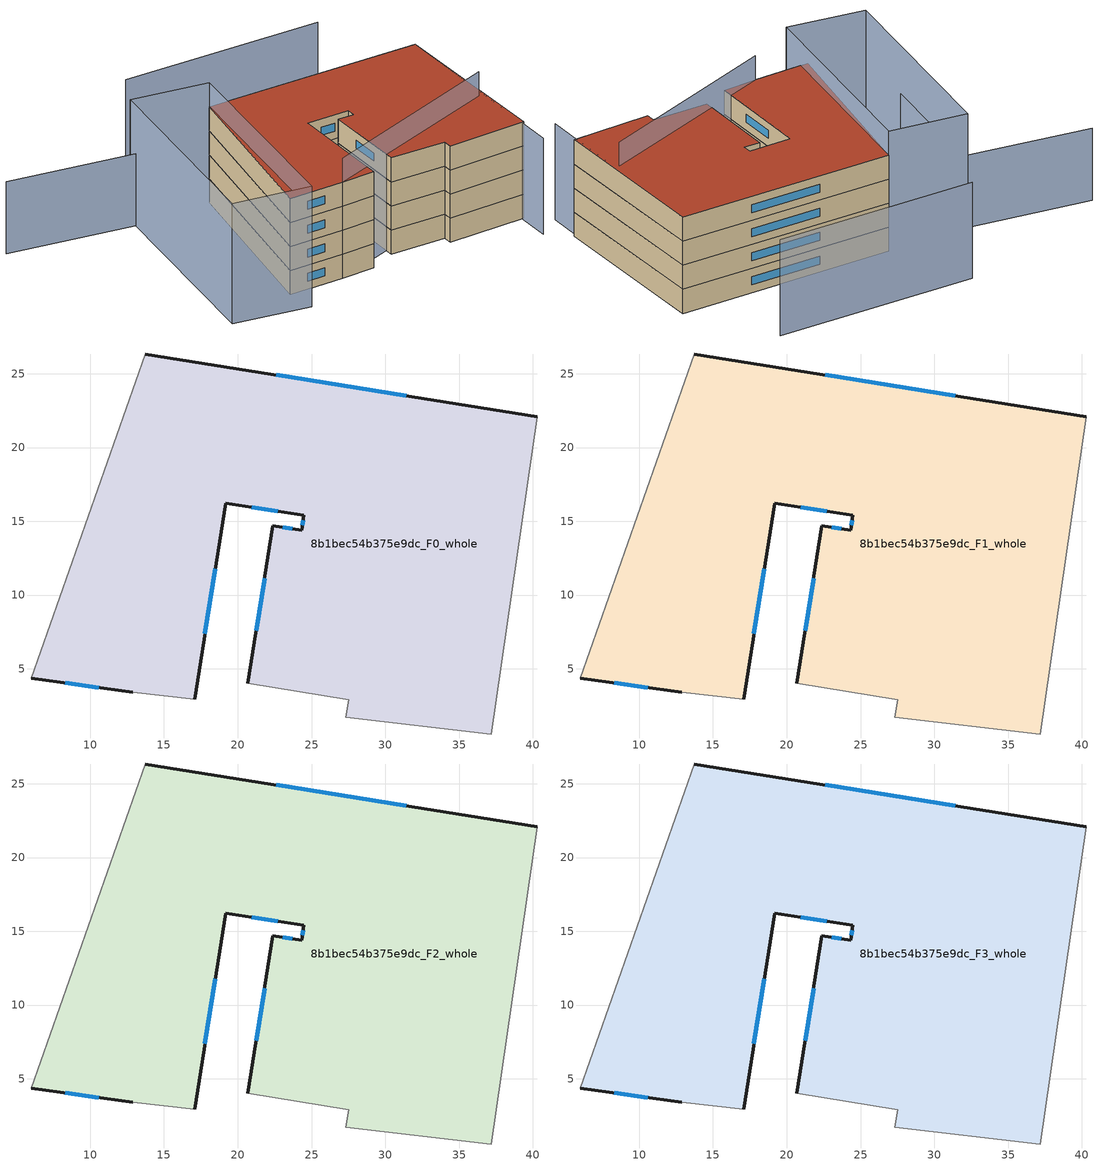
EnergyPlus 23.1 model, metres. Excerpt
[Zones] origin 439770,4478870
8b1bec54b375e9dc_F0_whole
 floor ground (EU_floor_Construction): 40.3,22.08 37.17,0.58 27.32,1.73 27.53,2.91 20.67,4.03 22.39,14.71 24.34,14.39 24.47,15.41 19.2,16.24 17.07,2.92 12.9,3.42 6,4.37 13.72,26.34 z0
 wall outside (EU_wall_Construction): 40.3,22.08 13.72,26.34 / 17.07,2.92 19.2,16.24 24.47,15.41 24.34,14.39 22.39,14.71 20.67,4.03 / 6,4.37 12.9,3.42 z0:3
 wall adiabatic (EU_wall_Construction): 13.72,26.34 6,4.37 / 20.67,4.03 27.53,2.91 27.32,1.73 37.17,0.58 40.3,22.08 / 12.9,3.42 17.07,2.92 z0:3
 window (EU_Window_Construction): 31.42,23.51 22.61,24.92 / 21.82,11.13 21.25,7.6 / 23.68,14.5 23.04,14.6 / 24.42,15.07 24.38,14.73 / 20.96,15.96 22.71,15.69 / 17.78,7.38 18.48,11.79 / 8.3,4.05 10.59,3.73 z1:2
8b1bec54b375e9dc_F1_whole
 floor to 8b1bec54b375e9dc_F0_whole (EU_floor_Construction): 40.3,22.08 37.17,0.58 27.32,1.73 27.53,2.91 20.67,4.03 22.39,14.71 24.33,14.39 24.47,15.41 19.19,16.24 17.07,2.92 12.9,3.42 6,4.37 13.72,26.34 z3
 wall outside (EU_wall_Construction): 40.3,22.08 13.72,26.34 / 17.07,2.92 19.2,16.24 24.47,15.41 24.34,14.39 22.39,14.71 20.67,4.03 / 6,4.37 12.9,3.42 z3:6
 wall adiabatic (EU_wall_Construction): 13.72,26.34 6,4.37 / 20.67,4.03 27.53,2.91 27.32,1.73 37.17,0.58 40.3,22.08 / 12.9,3.42 17.07,2.92 z3:6
 window (EU_Window_Construction): 31.42,23.51 22.61,24.92 / 21.82,11.13 21.25,7.6 / 23.68,14.5 23.04,14.6 / 24.42,15.07 24.38,14.73 / 20.96,15.96 22.71,15.69 / 17.78,7.38 18.48,11.79 / 8.3,4.05 10.59,3.73 z4:5
8b1bec54b375e9dc_F2_whole
 floor to 8b1bec54b375e9dc_F1_whole (EU_floor_Construction): 40.3,22.08 37.17,0.58 27.32,1.73 27.53,2.91 20.67,4.03 22.39,14.71 24.33,14.39 24.47,15.41 19.19,16.24 17.07,2.92 12.9,3.42 6,4.37 13.72,26.34 z6
 wall outside (EU_wall_Construction): 40.3,22.08 13.72,26.34 / 17.07,2.92 19.2,16.24 24.47,15.41 24.34,14.39 22.39,14.71 20.67,4.03 / 6,4.37 12.9,3.42 z6:9
 wall adiabatic (EU_wall_Construction): 13.72,26.34 6,4.37 / 20.67,4.03 27.53,2.91 27.32,1.73 37.17,0.58 40.3,22.08 / 12.9,3.42 17.07,2.92 z6:9
 window (EU_Window_Construction): 31.42,23.51 22.61,24.92 / 21.82,11.13 21.25,7.6 / 23.68,14.5 23.04,14.6 / 24.42,15.07 24.38,14.73 / 20.96,15.96 22.71,15.69 / 17.78,7.38 18.48,11.79 / 8.3,4.05 10.59,3.73 z7:8
8b1bec54b375e9dc_F3_whole
 floor to 8b1bec54b375e9dc_F2_whole (EU_floor_Construction): 40.3,22.08 37.17,0.58 27.32,1.73 27.53,2.91 20.67,4.03 22.39,14.71 24.33,14.39 24.47,15.41 19.19,16.24 17.07,2.92 12.9,3.42 6,4.37 13.72,26.34 z9
 wall outside (EU_wall_Construction): 40.3,22.08 13.72,26.34 / 17.07,2.92 19.2,16.24 24.47,15.41 24.34,14.39 22.39,14.71 20.67,4.03 / 6,4.37 12.9,3.42 z9:12
 wall adiabatic (EU_wall_Construction): 13.72,26.34 6,4.37 / 20.67,4.03 27.53,2.91 27.32,1.73 37.17,0.58 40.3,22.08 / 12.9,3.42 17.07,2.92 z9:12
 window (EU_Window_Construction): 31.42,23.51 22.61,24.92 / 21.82,11.13 21.25,7.6 / 23.68,14.5 23.04,14.6 / 24.42,15.07 24.38,14.73 / 20.96,15.96 22.71,15.69 / 17.78,7.38 18.48,11.79 / 8.3,4.05 10.59,3.73 z10:11
 roof outside (EU_roof_Construction): 37.17,0.58 40.3,22.08 13.72,26.34 6,4.37 12.9,3.42 17.07,2.92 19.2,16.24 24.47,15.41 24.34,14.39 22.39,14.71 20.67,4.03 27.53,2.91 27.32,1.73 z12
shading: 12.89,3.41 37.54,8.45 / -3.29,3.54 4.51,29.15 / 4.51,29.15 13.72,26.34 / 13.72,26.34 5.92,0.73 / 5.92,0.73 -3.29,3.54 z0:15; 36.22,-3.64 40.31,22.09 / 35.81,33.13 11.02,37.15 z0:12; -10.95,32.37 4.09,27.78 / 4.09,27.78 -0.62,12.31 z0:9
[Building]
EU S2 Campaign: North Axis=0; Terrain=City; Solar Distribution=FullExterior
[Site:Location]
Madrid: Latitude=40.5; Longitude=-3.5; Time Zone=1; Elevation=609
[SizingPeriod:WeatherFileDays]
AnnualSizingPeriod: Begin Month=1; Begin Day of Month=1; End Month=12; End Day of Month=31; Day of Week for Start Day=Monday; Use Weather File Daylight Saving Period=No; Use Weather File Rain and Snow Indicators=No
[MATERIAL]
EU_InternalMass_Material: Roughness=MediumRough; Thickness=0.1; Conductivity=1; Density=1800; Specific Heat=900; Thermal Absorptance=0.9; Solar Absorptance=0.7; Visible Absorptance=0.7
[MATERIAL:NOMASS] Roughness=MediumRough; Thermal Absorptance=0.9; Solar Absorptance=0.7; Visible Absorptance=0.7
Name | Thermal Resistance
EU_wall_NoMass | 0.459673
EU_roof_NoMass | 0.495815
EU_floor_NoMass | 0.788942
[WINDOWMATERIAL:SIMPLEGLAZINGSYSTEM]
EU_Window_SimpleGlazing: UFactor=4.26103; Solar Heat Gain Coefficient=0.85; Visible Transmittance=0.85
[CONSTRUCTION]
EU_wall_Construction: EU_wall_NoMass
EU_roof_Construction: EU_roof_NoMass
EU_floor_Construction: EU_floor_NoMass
EU_InternalMass_Construction: EU_InternalMass_Material
EU_Window_Construction: EU_Window_SimpleGlazing
[ZONE] Type=1; Multiplier=1; Ceiling Height=autocalculate; Volume=1783.44; Floor Area=autocalculate; Part of Total Floor Area=Yes
8b1bec54b375e9dc_F0_whole; 8b1bec54b375e9dc_F1_whole; 8b1bec54b375e9dc_F2_whole; 8b1bec54b375e9dc_F3_whole
[INTERNALMASS] Construction=EU_InternalMass_Construction; Surface Area=594.48
Name | Zone or ZoneList
8b1bec54b375e9dc_F0_whole_EU_InternalMass | 8b1bec54b375e9dc_F0_whole
8b1bec54b375e9dc_F1_whole_EU_InternalMass | 8b1bec54b375e9dc_F1_whole
8b1bec54b375e9dc_F2_whole_EU_InternalMass | 8b1bec54b375e9dc_F2_whole
8b1bec54b375e9dc_F3_whole_EU_InternalMass | 8b1bec54b375e9dc_F3_whole
[OTHEREQUIPMENT] Fuel Type=Electricity; Design Level Calculation Method=Watts/Area; Power per Zone Floor Area=1; Fraction Latent=0; Fraction Radiant=0; Fraction Lost=0; Carbon Dioxide Generation Rate=0; EndUse Subcategory=EU_Step8_InternalGains
Name | Zone or ZoneList or Space or SpaceList | Schedule
EU_Step8_InternalGain_8b1bec54b375e9dc_F0_whole_f000 | 8b1bec54b375e9dc_F0_whole | EU_Step8_GainSchedule_8b1bec54b375e9dc_F0_whole_f000
EU_Step8_InternalGain_8b1bec54b375e9dc_F1_whole_f000 | 8b1bec54b375e9dc_F1_whole | EU_Step8_GainSchedule_8b1bec54b375e9dc_F1_whole_f000
EU_Step8_InternalGain_8b1bec54b375e9dc_F2_whole_f000 | 8b1bec54b375e9dc_F2_whole | EU_Step8_GainSchedule_8b1bec54b375e9dc_F2_whole_f000
EU_Step8_InternalGain_8b1bec54b375e9dc_F3_whole_f000 | 8b1bec54b375e9dc_F3_whole | EU_Step8_GainSchedule_8b1bec54b375e9dc_F3_whole_f000
[ZONEVENTILATION:DESIGNFLOWRATE] Schedule=EU_AlwaysOn; Design Flow Rate Calculation Method=AirChanges/Hour; Air Changes per Hour=0.719161; Ventilation Type=Natural; Fan Pressure Rise=0; Fan Total Efficiency=1; Constant Term Coefficient=1; Temperature Term Coefficient=0; Velocity Term Coefficient=0; Velocity Squared Term Coefficient=0; Minimum Indoor Temperature=-100; Maximum Indoor Temperature=100; Delta Temperature=-100; Minimum Outdoor Temperature=-100; Maximum Outdoor Temperature=100; Maximum Wind Speed=40
Name | Zone or ZoneList or Space or SpaceList
EU_ConstantAir_8b1bec54b375e9dc_F0_whole | 8b1bec54b375e9dc_F0_whole
EU_ConstantAir_8b1bec54b375e9dc_F1_whole | 8b1bec54b375e9dc_F1_whole
EU_ConstantAir_8b1bec54b375e9dc_F2_whole | 8b1bec54b375e9dc_F2_whole
EU_ConstantAir_8b1bec54b375e9dc_F3_whole | 8b1bec54b375e9dc_F3_whole
[HVACTEMPLATE:THERMOSTAT] Constant Heating Setpoint=20; Constant Cooling Setpoint=50
EU_HeatOnly_8b1bec54b375e9dc_F0_whole; EU_HeatOnly_8b1bec54b375e9dc_F1_whole; EU_HeatOnly_8b1bec54b375e9dc_F2_whole; EU_HeatOnly_8b1bec54b375e9dc_F3_whole
[HVACTEMPLATE:ZONE:IDEALLOADSAIRSYSTEM] System Availability Schedule=EU_AlwaysOn; Maximum Heating Supply Air Temperature=50; Minimum Cooling Supply Air Temperature=13; Maximum Heating Supply Air Humidity Ratio=0.0156; Minimum Cooling Supply Air Humidity Ratio=0.0077; Heating Limit=NoLimit; Cooling Limit=NoLimit; Heating Availability Schedule=EU_AlwaysOn; Cooling Availability Schedule=EU_CoolingOff; Dehumidification Control Type=ConstantSensibleHeatRatio; Cooling Sensible Heat Ratio=0.7; Dehumidification Setpoint=60; Humidification Control Type=None; Humidification Setpoint=30; Outdoor Air Method=None; Outdoor Air Flow Rate per Person=0.00944; Outdoor Air Flow Rate per Zone Floor Area=0; Outdoor Air Flow Rate per Zone=0; Demand Controlled Ventilation Type=None; Outdoor Air Economizer Type=NoEconomizer; Heat Recovery Type=None; Sensible Heat Recovery Effectiveness=0.7; Latent Heat Recovery Effectiveness=0.65
Name | Template Thermostat
8b1bec54b375e9dc_F0_whole | EU_HeatOnly_8b1bec54b375e9dc_F0_whole
8b1bec54b375e9dc_F1_whole | EU_HeatOnly_8b1bec54b375e9dc_F1_whole
8b1bec54b375e9dc_F2_whole | EU_HeatOnly_8b1bec54b375e9dc_F2_whole
8b1bec54b375e9dc_F3_whole | EU_HeatOnly_8b1bec54b375e9dc_F3_whole
[SIZING:ZONE] Zone Cooling Design Supply Air Temperature Input Method=SupplyAirTemperature; Zone Cooling Design Supply Air Temperature=13; Zone Heating Design Supply Air Temperature Input Method=SupplyAirTemperature; Zone Heating Design Supply Air Temperature=50; Zone Cooling Design Supply Air Humidity Ratio=0.008; Zone Heating Design Supply Air Humidity Ratio=0.008; Cooling Design Air Flow Method=DesignDay; Cooling Design Air Flow Rate=0; Cooling Minimum Air Flow per Zone Floor Area=0.000762; Cooling Minimum Air Flow=0; Cooling Minimum Air Flow Fraction=0.2; Heating Design Air Flow Method=DesignDay; Heating Design Air Flow Rate=0; Heating Maximum Air Flow per Zone Floor Area=0.002032; Heating Maximum Air Flow=0.141576; Heating Maximum Air Flow Fraction=0.3; Account for Dedicated Outdoor Air System=No; Dedicated Outdoor Air System Control Strategy=NeutralSupplyAir; Dedicated Outdoor Air Low Setpoint Temperature for Design=autosize; Dedicated Outdoor Air High Setpoint Temperature for Design=autosize; Zone Load Sizing Method=Sensible Load Only No Latent Load; Zone Latent Cooling Design Supply Air Humidity Ratio Input Method=HumidityRatioDifference; Zone Cooling Design Supply Air Humidity Ratio Difference=0.005; Zone Latent Heating Design Supply Air Humidity Ratio Input Method=HumidityRatioDifference; Zone Humidification Design Supply Air Humidity Ratio Difference=0.005
8b1bec54b375e9dc_F0_whole; 8b1bec54b375e9dc_F1_whole; 8b1bec54b375e9dc_F2_whole; 8b1bec54b375e9dc_F3_whole
[SCHEDULE:CONSTANT]
Name | Hourly Value
EU_AlwaysOn | 1
EU_CoolingOff | 0
[SCHEDULE:FILE] Column Number=1; Rows to Skip at Top=0; Number of Hours of Data=8760; Column Separator=Comma; Interpolate to Timestep=No; Minutes per Item=60; Adjust Schedule for Daylight Savings=Yes
Name | File
EU_Step8_GainSchedule_8b1bec54b375e9dc_F0_whole_f000 | ../../schedules/8b1bec54b375e9dc/8b1bec54b375e9dc_F0_whole_f000_gain.csv
EU_Step8_GainSchedule_8b1bec54b375e9dc_F1_whole_f000 | ../../schedules/8b1bec54b375e9dc/8b1bec54b375e9dc_F1_whole_f000_gain.csv
EU_Step8_GainSchedule_8b1bec54b375e9dc_F2_whole_f000 | ../../schedules/8b1bec54b375e9dc/8b1bec54b375e9dc_F2_whole_f000_gain.csv
EU_Step8_GainSchedule_8b1bec54b375e9dc_F3_whole_f000 | ../../schedules/8b1bec54b375e9dc/8b1bec54b375e9dc_F3_whole_f000_gain.csv
